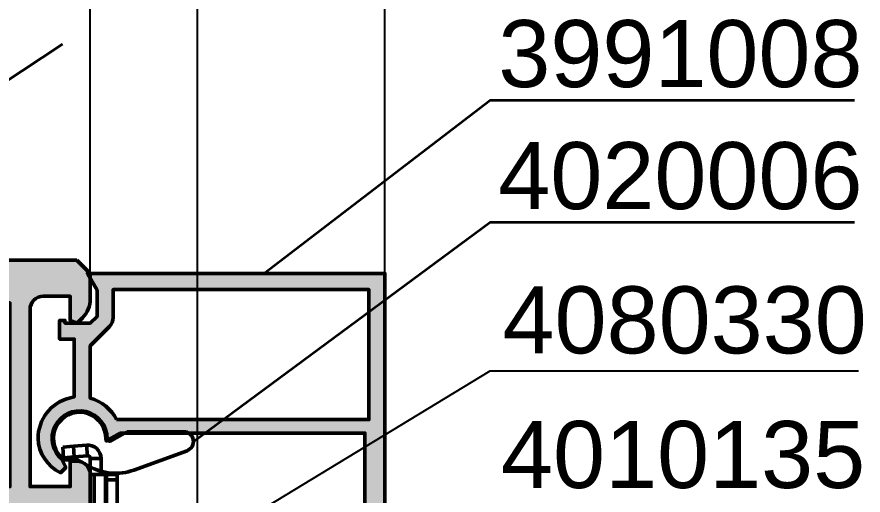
# Model space of a CAD drawing. Header units: millimetres. Extents: x -1 to 277, y 0 to 231.
# Drawn here: x 145.4 to 208.5, y 126.2 to 161.8 of the extents above; entities that cross this region are included whole.
import ezdxf

# ---------------------------------------------------------------- set-up
doc = ezdxf.new("R2010")
doc.units = ezdxf.units.MM
doc.header["$PDMODE"] = 3
doc.header["$PDSIZE"] = -2
for name, color, linetype, lineweight in [('AM_5', 3, 'Continuous', 25), ('AM_6', 2, 'Continuous', 35), ('AM_C', 2, 'Continuous', 50), ('AM_S', 7, 'Continuous', 50), ('Docu-AM_8', 1, 'Continuous', 25), ('Shellsafeguard', 2, 'Continuous', 35)]:
    doc.layers.add(name, color=color, linetype=linetype, lineweight=lineweight)
doc.styles.add('SBS_Standard', font='arial.ttf')
doc.styles.add('SWISS', font='swiss.ttf')
doc.dimstyles.new('SBS1-1$0', dxfattribs={"dimtxt": 2.5, "dimasz": 2.5, "dimexe": 1, "dimexo": 0, "dimgap": 1, "dimtad": 1, "dimtoh": 1, "dimdsep": 46, "dimtxsty": 'SBS_Standard', "dimcen": 0, "dimclrd": 256, "dimclre": 256, "dimclrt": 30, "dimadec": 1, "dimazin": 2, "dimtp": 0.1, "dimtm": 0.1, "dimtfac": 0.71, "dimtmove": 0, "dimatfit": 3, "dimfxl": 1, "dimlwd": -1, "dimlwe": -1, "dimarcsym": 1})

# ---------------------------------------------------------------- blocks, each defined once
blk = doc.blocks.new('B-3010118_docu_wos')
at = {"layer": 'Docu-AM_8'}
h = blk.add_hatch(color=256, dxfattribs=at)
edge = h.paths.add_edge_path()
edge.add_line((-1.03442056940482e-13, 1.000000000000077), (-1.029980715962331e-13, 48.99999999999994))
edge.add_line((-1.029980715962331e-13, 48.99999999999994), (0.9999999999998755, 50.00000000000004))
edge.add_line((0.9999999999998755, 50.00000000000004), (2.89583694396481, 50.00000000000001))
edge.add_arc((2.895836943964784, 47.99999999999913), 2.000000000000874, 45.00000000001671, 89.99999999999932, ccw=False)
edge.add_line((4.310050506338087, 49.41421356237326), (4.712132034355987, 49.0121320343556))
edge.add_line((4.712132034355987, 49.0121320343556), (4.500000000000227, 48.49999999999995))
edge.add_line((4.500000000000227, 48.49999999999995), (2.699999999999051, 48.50000000000001))
edge.add_line((2.699999999999051, 48.50000000000001), (2.700000000000049, 46.4999999999995))
edge.add_arc((3.700000000000047, 46.50000000000001), 0.9999999999999982, 180.0000000000293, 269.9999999999999)
edge.add_line((3.700000000000045, 45.50000000000001), (16.89999999999986, 45.50000000000001))
edge.add_line((16.89999999999986, 45.50000000000001), (16.89999999999986, 48.4999999999995))
edge.add_line((16.89999999999986, 48.4999999999995), (15.00000000000023, 48.50000000000006))
edge.add_line((15.00000000000023, 48.50000000000006), (15.00000000000023, 49.00000000000001))
edge.add_arc((16.00000000000021, 49.00000000000002), 0.9999999999999858, 89.99999999999272, 180.0000000000008, ccw=False)
edge.add_line((16.00000000000034, 50.00000000000001), (19.14886532022875, 49.99999999999982))
edge.add_line((19.14886532022875, 49.99999999999982), (19.58562960134768, 48.80000000000059))
edge.add_line((19.58562960134768, 48.80000000000059), (18.27926256615374, 48.79999999999995))
edge.add_line((18.27926256615374, 48.79999999999995), (18.49999999999974, 45.49999999999981))
edge.add_line((18.49999999999974, 45.49999999999981), (48.50000000000005, 45.50000000000684))
edge.add_line((48.50000000000005, 45.50000000000684), (48.72073743384539, 48.79999999999952))
edge.add_line((48.72073743384539, 48.79999999999952), (47.41437039865118, 48.80000000000012))
edge.add_line((47.41437039865118, 48.80000000000012), (47.8511346797708, 49.99999999999981))
edge.add_line((47.8511346797708, 49.99999999999981), (50.99999999999966, 50.00000000000001))
edge.add_arc((50.99999999999979, 49.00000000000002), 0.9999999999999858, -7.958078640513122e-13, 90.00000000000728, ccw=False)
edge.add_line((51.99999999999977, 49.00000000000001), (51.99999999999977, 48.50000000000006))
edge.add_line((51.99999999999977, 48.50000000000006), (50.10000000000014, 48.4999999999995))
edge.add_line((50.10000000000014, 48.4999999999995), (50.10000000000014, 45.50000000000001))
edge.add_line((50.10000000000014, 45.50000000000001), (63.29999999999995, 45.50000000000001))
edge.add_arc((63.29999999999995, 46.50000000000001), 1, 270, 359.9999999999707)
edge.add_line((64.29999999999995, 46.4999999999995), (64.30000000000095, 48.50000000000001))
edge.add_line((64.30000000000095, 48.50000000000001), (62.49999999999977, 48.49999999999995))
edge.add_line((62.49999999999977, 48.49999999999995), (62.28786796564401, 49.0121320343556))
edge.add_line((62.28786796564401, 49.0121320343556), (62.68994949366191, 49.41421356237326))
edge.add_arc((64.10416305603522, 47.99999999999913), 2.000000000000875, 90.0000000000008, 134.9999999999835, ccw=False)
edge.add_line((64.10416305603519, 50.00000000000001), (65.9999999999999, 50.00000000000001))
edge.add_line((65.9999999999999, 50.00000000000001), (66.99999999999977, 49.00000000000001))
edge.add_line((66.99999999999977, 49.00000000000001), (66.99999999999977, 1.000000000000007))
edge.add_line((66.99999999999977, 1.000000000000009), (65.99999999999991, 6.661338147750939e-16))
edge.add_line((65.99999999999991, 6.38623823671004e-16), (64.10416305603519, 5.329070518200751e-15))
edge.add_arc((64.10416305603522, 2.000000000000877), 2.000000000000871, 225.0000000000165, 269.9999999999992, ccw=False)
edge.add_line((62.68994949366191, 0.5857864376267568), (62.28786796564401, 0.987867965644412))
edge.add_line((62.28786796564401, 0.987867965644412), (62.49999999999977, 1.500000000000062))
edge.add_line((62.49999999999977, 1.500000000000062), (64.30000000000095, 1.500000000000005))
edge.add_line((64.30000000000095, 1.500000000000005), (64.29999999999995, 3.500000000000517))
edge.add_arc((63.29999999999995, 3.500000000000005), 1, 2.931199194436777e-11, 90)
edge.add_line((63.29999999999995, 4.500000000000005), (50.10000000000014, 4.500000000000005))
edge.add_line((50.10000000000014, 4.500000000000005), (50.10000000000014, 1.500000000000515))
edge.add_line((50.10000000000014, 1.500000000000515), (51.99999999999977, 1.499999999999948))
edge.add_line((51.99999999999977, 1.499999999999948), (51.99999999999977, 1.000000000000005))
edge.add_arc((50.99999999999979, 0.9999999999999895), 0.9999999999999858, -90.00000000000728, 9.094947017729282e-13, ccw=False)
edge.add_line((50.99999999999966, 1.998401444325282e-15), (47.8511346797708, 1.998517131957586e-13))
edge.add_line((47.8511346797708, 1.998517131957586e-13), (47.4143703986512, 1.199999999999889))
edge.add_line((47.4143703986512, 1.199999999999889), (48.72073743384539, 1.200000000000492))
edge.add_line((48.72073743384539, 1.200000000000492), (48.50000000000006, 4.49999999999317))
edge.add_line((48.50000000000006, 4.49999999999317), (18.49999999999974, 4.50000000000021))
edge.add_line((18.49999999999974, 4.50000000000021), (18.27926256615374, 1.200000000000069))
edge.add_line((18.27926256615374, 1.200000000000069), (19.58562960134768, 1.199999999999422))
edge.add_line((19.58562960134768, 1.199999999999422), (19.14886532022875, 1.976196983832779e-13))
edge.add_line((19.14886532022875, 1.977224148145708e-13), (16.00000000000034, 1.998401444325282e-15))
edge.add_arc((16.00000000000021, 0.9999999999999895), 0.9999999999999875, 179.9999999999991, 270.00000000000733, ccw=False)
edge.add_line((15.00000000000023, 1.000000000000005), (15.00000000000023, 1.499999999999948))
edge.add_line((15.00000000000023, 1.499999999999948), (16.89999999999987, 1.500000000000515))
edge.add_line((16.89999999999987, 1.500000000000515), (16.89999999999986, 4.500000000000005))
edge.add_line((16.89999999999986, 4.500000000000005), (3.700000000000045, 4.500000000000005))
edge.add_arc((3.700000000000047, 3.500000000000007), 0.9999999999999982, 90.0000000000001, 179.9999999999708)
edge.add_line((2.700000000000049, 3.500000000000517), (2.699999999999051, 1.500000000000005))
edge.add_line((2.699999999999051, 1.500000000000005), (4.500000000000227, 1.500000000000062))
edge.add_line((4.500000000000227, 1.500000000000062), (4.712132034355987, 0.987867965644412))
edge.add_line((4.712132034355987, 0.987867965644412), (4.310050506338087, 0.5857864376267568))
edge.add_arc((2.895836943964784, 2.000000000000877), 2.000000000000871, 270.0000000000007, 314.99999999998346, ccw=False)
edge.add_line((2.89583694396481, 5.329070518200751e-15), (0.9999999999998763, -3.209471837271603e-14))
edge.add_line((0.9999999999998763, -3.209471837271603e-14), (-1.034727858950646e-13, 1.000000000000077))
h.paths.add_polyline_path([(48.10000002715257, 43.70000000000687), (18.89999997284858, 43.69999999999985), (18.89999997284858, 6.300000000000171), (48.10000002715257, 6.299999999993149)], flags=0)
edge = h.paths.add_edge_path(flags=0)
edge.add_line((16.90000020798141, 44.00000000000293), (3.199999999999477, 44.00000000000009))
edge.add_line((3.199999999999477, 44.00000000000009), (3.199999999999547, 41.49999999999988))
edge.add_line((3.199999999999547, 41.49999999999988), (2.899999999999908, 41.2000000000001))
edge.add_line((2.899999999999908, 41.2000000000001), (2.900000000001242, 28.12347523777213))
edge.add_line((2.900000000001242, 28.12347523777213), (2.876190476191719, 28.04910677972994))
edge.add_arc((12.40000000000122, 25.00000000000001), 9.999999999999982, 162.2472098380533, 197.7527901619468)
edge.add_line((2.876190476191724, 21.95089322027006), (2.900000000001244, 21.87652476222787))
edge.add_line((2.900000000001244, 21.87652476222787), (2.900000000000598, 8.800000000000196))
edge.add_line((2.900000000000598, 8.800000000000196), (3.199999999999546, 8.500000000000137))
edge.add_line((3.199999999999546, 8.500000000000137), (3.199999999999477, 5.999999999999932))
edge.add_line((3.199999999999477, 5.999999999999932), (16.90000020797842, 6.000000000000018))
edge.add_line((16.90000020797842, 6.000000000000018), (16.90000020689833, 21.87652476222788))
edge.add_line((16.90000020689833, 21.87652476222788), (16.92380973070785, 21.95089322027007))
edge.add_arc((7.400000206898351, 25), 9.999999999999975, 342.2472098380533, 377.7527901619468)
edge.add_line((16.92380973070784, 28.04910677972996), (16.90000020689832, 28.12347523777214))
edge.add_line((16.90000020689832, 28.12347523777214), (16.90000020798141, 44.00000000000293))
edge = h.paths.add_edge_path(flags=0)
edge.add_line((63.80000000000007, 44.00000000000009), (50.09999979201653, 43.99999999999999))
edge.add_line((50.09999979201653, 43.99999999999999), (50.0999997931026, 28.12347523777213))
edge.add_line((50.0999997931026, 28.12347523777213), (50.07619026929307, 28.04910677972994))
edge.add_arc((59.59999979310258, 25.00000000000001), 9.999999999999988, 162.2472098380533, 197.7527901619468)
edge.add_line((50.07619026929308, 21.95089322027006), (50.0999997931026, 21.87652476222787))
edge.add_line((50.0999997931026, 21.87652476222787), (50.09999979201653, 6.000000000000032))
edge.add_line((50.09999979201653, 6.000000000000031), (63.80000000000007, 5.999999999999932))
edge.add_line((63.80000000000007, 5.999999999999932), (63.8, 8.500000000000139))
edge.add_line((63.8, 8.500000000000139), (64.09999999999964, 8.79999999999992))
edge.add_line((64.09999999999964, 8.79999999999992), (64.09999999999968, 21.87652476222787))
edge.add_line((64.09999999999968, 21.87652476222787), (64.1238095238092, 21.95089322027007))
edge.add_arc((54.59999999999968, 25.00000000000001), 9.999999999999996, 342.2472098380533, 377.7527901619467)
edge.add_line((64.1238095238092, 28.04910677972994), (64.09999999999968, 28.12347523777213))
edge.add_line((64.09999999999968, 28.12347523777213), (64.09999999999964, 41.20000000000012))
edge.add_line((64.09999999999964, 41.20000000000012), (63.8, 41.49999999999988))
edge.add_line((63.8, 41.49999999999988), (63.80000000000007, 44.00000000000009))
at = {"layer": 'AM_S'}
for points in [[(-1.03442056940482e-13, 1.000000000000077), (-1.029980715962331e-13, 48.99999999999994), (0.9999999999998755, 50.00000000000004), (2.89583694396481, 50.00000000000001, -0.1989123673795796), (4.310050506338087, 49.41421356237326), (4.712132034355987, 49.0121320343556), (4.500000000000227, 48.49999999999995), (2.699999999999051, 48.50000000000001), (2.700000000000049, 46.4999999999995, 0.4142135623729452), (3.700000000000045, 45.50000000000001), (16.89999999999986, 45.50000000000001), (16.89999999999986, 48.4999999999995), (15.00000000000023, 48.50000000000006), (15.00000000000023, 49.00000000000001, -0.4142135623731367), (16.00000000000034, 50.00000000000001), (19.14886532022875, 49.99999999999982), (19.58562960134768, 48.80000000000059), (18.27926256615374, 48.79999999999995), (18.49999999999974, 45.49999999999981), (48.50000000000005, 45.50000000000684), (48.72073743384539, 48.79999999999952), (47.41437039865118, 48.80000000000012), (47.8511346797708, 49.99999999999981), (50.99999999999966, 50.00000000000001, -0.4142135623731367), (51.99999999999977, 49.00000000000001), (51.99999999999977, 48.50000000000006), (50.10000000000014, 48.4999999999995), (50.10000000000014, 45.50000000000001), (63.29999999999995, 45.50000000000001, 0.4142135623729452), (64.29999999999995, 46.4999999999995), (64.30000000000095, 48.50000000000001), (62.49999999999977, 48.49999999999995), (62.28786796564401, 49.0121320343556), (62.68994949366191, 49.41421356237326, -0.1989123673795796), (64.10416305603519, 50.00000000000001), (65.9999999999999, 50.00000000000001), (66.99999999999977, 49.00000000000001), (66.99999999999977, 1.000000000000009), (65.99999999999991, 6.38623823671004e-16), (64.10416305603519, 5.329070518200751e-15, -0.1989123673795796), (62.68994949366191, 0.5857864376267568), (62.28786796564401, 0.987867965644412), (62.49999999999977, 1.500000000000062), (64.30000000000095, 1.500000000000005), (64.29999999999995, 3.500000000000517, 0.4142135623729452), (63.29999999999995, 4.500000000000005), (50.10000000000014, 4.500000000000005), (50.10000000000014, 1.500000000000515), (51.99999999999977, 1.499999999999948), (51.99999999999977, 1.000000000000005, -0.4142135623731367), (50.99999999999966, 1.998401444325282e-15), (47.8511346797708, 1.998517131957586e-13), (47.4143703986512, 1.199999999999889), (48.72073743384539, 1.200000000000492), (48.50000000000006, 4.49999999999317), (18.49999999999974, 4.50000000000021), (18.27926256615374, 1.200000000000069), (19.58562960134768, 1.199999999999422), (19.14886532022875, 1.977224148145708e-13), (16.00000000000034, 1.998401444325282e-15, -0.4142135623731367), (15.00000000000023, 1.000000000000005), (15.00000000000023, 1.499999999999948), (16.89999999999987, 1.500000000000515), (16.89999999999986, 4.500000000000005), (3.700000000000045, 4.500000000000005, 0.4142135623729452), (2.700000000000049, 3.500000000000517), (2.699999999999051, 1.500000000000005), (4.500000000000227, 1.500000000000062), (4.712132034355987, 0.987867965644412), (4.310050506338087, 0.5857864376267568, -0.1989123673795796), (2.89583694396481, 5.329070518200751e-15), (0.9999999999998763, -3.209471837271603e-14), (-1.03442056940482e-13, 1.000000000000077, -0.1989123673796147)], [(16.90000020798141, 44.00000000000293), (3.199999999999477, 44.00000000000009), (3.199999999999547, 41.49999999999988), (2.899999999999908, 41.2000000000001), (2.900000000001242, 28.12347523777213), (2.876190476191719, 28.04910677972994, 0.156173761888607), (2.876190476191724, 21.95089322027006), (2.900000000001244, 21.87652476222787), (2.900000000000598, 8.800000000000196), (3.199999999999546, 8.500000000000137), (3.199999999999477, 5.999999999999932), (16.90000020797842, 6.000000000000018), (16.90000020689833, 21.87652476222788), (16.92380973070785, 21.95089322027007, 0.1561737618886073), (16.92380973070784, 28.04910677972996), (16.90000020689832, 28.12347523777214), (16.90000020798141, 44.00000000000293, 0.4142135639635789)], [(48.10000002715257, 43.70000000000687), (18.89999997284858, 43.69999999999985), (18.89999997284858, 6.300000000000171), (48.10000002715257, 6.299999999993149), (48.10000002715257, 43.70000000000687, 0.4142135623731638)], [(63.80000000000007, 44.00000000000009), (50.09999979201653, 43.99999999999999), (50.0999997931026, 28.12347523777213), (50.07619026929307, 28.04910677972994, 0.156173761888607), (50.07619026929308, 21.95089322027006), (50.0999997931026, 21.87652476222787), (50.09999979201653, 6.000000000000031), (63.80000000000007, 5.999999999999932), (63.8, 8.500000000000139), (64.09999999999964, 8.79999999999992), (64.09999999999968, 21.87652476222787), (64.1238095238092, 21.95089322027007, 0.1561737618886064), (64.1238095238092, 28.04910677972994), (64.09999999999968, 28.12347523777213), (64.09999999999964, 41.20000000000012), (63.8, 41.49999999999988), (63.80000000000007, 44.00000000000009, 0.414213562373428)]]:
    blk.add_lwpolyline(points, format="xyb", close=True, dxfattribs=at)
blk = doc.blocks.new('B-3991008_docu_wos')
at = {"layer": 'Docu-AM_8'}
h = blk.add_hatch(color=256, dxfattribs=at)
edge = h.paths.add_edge_path()
edge.add_line((-11.89999999999996, 2.203115392854691), (-12.48361182593791, 1.192270058432068))
edge.add_line((-12.48361182593791, 1.192270058432068), (-12.03999999999996, 1.132588937151354))
edge.add_arc((-12.29999999999995, -0.8000000000000375), 1.949999999999984, -133.4080127777193, 82.33774433923429, ccw=False)
edge.add_line((-13.64001877441193, -2.216633221487996), (-14.47321452147776, -1.828107663889092))
edge.add_line((-14.47321452147776, -1.828107663889092), (-14.8688738196423, -2.23306716015211))
edge.add_arc((-12.18013562322083, -0.902395558627594), 2.999999999999932, 206.3310657647786, 267.7101380083817)
edge.add_arc((-12.29999999999991, -0.7999999999999797), 3.100000000000013, 269.9999888791808, 345.5224878140693)
edge.add_line((-9.29843790668916, -1.575000000000024), (-9.201613323033987, -1.200000000000034))
edge.add_line((-9.201613323033987, -1.200000000000034), (-4.899999999999963, -1.200000000000024))
edge.add_line((-4.899999999999963, -1.200000000000024), (-4.899999999999988, -2.3))
edge.add_line((-4.899999999999988, -2.3), (-3.5, -2.300000000000026))
edge.add_line((-3.5, -2.300000000000026), (-3.5, -1.90000000000007))
edge.add_line((-3.5, -1.90000000000007), (-3.69999999999996, -1.90000000000007))
edge.add_line((-3.69999999999996, -1.90000000000007), (-3.69999999999996, 2.131628207280301e-14))
edge.add_line((-3.69999999999996, 2.131628207280301e-14), (-3.19999999999996, 0.5000000000000213))
edge.add_line((-3.19999999999996, 0.5000000000000213), (-1.246410161513722, 0.5000000000000213))
edge.add_line((-1.246410161513722, 0.5000000000000213), (0, -0.2196152422706432))
edge.add_line((-1.035751345774633e-16, -0.2196152422706432), (3.061616997868395e-17, 22.00000000000001))
edge.add_line((3.061616997868395e-17, 22.00000000000001), (-21.20000005166107, 22.00000000000036))
edge.add_line((-21.20000005166107, 22.00000000000036), (-21.19999970891076, 20.00000000000001))
edge.add_line((-21.19999970891076, 20.00000000000001), (-23.50000034275029, 20.00000000000001))
edge.add_line((-23.50000034275029, 20.00000000000001), (-23.90397134275074, 19.20536999999998))
edge.add_arc((-24.71191408617337, 18.61610855630205), 1.000000262839087, -38.88618498072577, 36.104604522801424, ccw=False)
edge.add_line((-23.93351934275081, 17.98833299999998), (-23.70000134275062, 17.49999999999999))
edge.add_line((-23.70000134275062, 17.49999999999999), (-22.6, 17.49999999999999))
edge.add_line((-22.6, 17.49999999999999), (-22.6, 16.35044140847464))
edge.add_line((-22.6, 16.35044140847464), (-23.88302331593942, 14.82139397750241))
edge.add_line((-23.88302331593942, 14.82139397750241), (-23.11697834275067, 14.17860699999998))
edge.add_line((-23.11697834275067, 14.17860699999998), (-22.06791234275035, 15.42883599999997))
edge.add_arc((-23.60000193702863, 16.71441338904894), 2.000001937031503, 319.9999654235025, 359.9999029109925)
edge.add_line((-21.6, 16.71440999999997), (-21.6, 17.49999999999999))
edge.add_line((-21.6, 17.49999999999999), (-18.89289356156398, 20.20710678118659))
edge.add_arc((-18.18560741532434, 19.49973156122806), 1.00031664710426, 89.43748814388391, 134.9963923888267, ccw=False)
edge.add_line((-18.17578678037764, 20.49999999999994), (-11.89999999999996, 20.49999999999994))
edge.add_line((-11.89999999999996, 20.49999999999994), (-11.89999999999996, 2.203115392854691))
edge = h.paths.add_edge_path(flags=16)
edge.add_arc((-12.29999999999995, -0.800000000000034), 3.100000000000001, 14.955248316643974, 63.15278667399599, ccw=False)
edge.add_line((-9.30500417362557, 3.404394821604484e-17), (-5.397056274847699, 0))
edge.add_line((-5.397056274847699, 0), (-3.989949493661136, 1.40710678118657))
edge.add_arc((-3.282842712474586, 0.7000000000000242), 0.9999999999999999, 90, 135.0000000000001, ccw=False)
edge.add_line((-3.282842712474587, 1.700000000000024), (-1.199999999999996, 1.700000000000025))
edge.add_line((-1.199999999999996, 1.700000000000025), (-1.199999999999996, 20.8))
edge.add_line((-1.199999999999996, 20.8), (-10.89999999999996, 20.79999999999998))
edge.add_line((-10.89999999999996, 20.79999999999998), (-10.89999999999996, 1.965863337187841))
at = {"layer": 'AM_S'}
for points in [[(-11.89999999999996, 2.203115392854691), (-12.48361182593791, 1.192270058432068), (-12.03999999999996, 1.132588937151354, -1.373175899358104), (-13.64001877441193, -2.216633221487996), (-14.47321452147776, -1.828107663889092), (-14.8688738196423, -2.23306716015211, 0.2744090491249453), (-12.30000060169414, -3.899999999999935, 0.3419987673188581), (-9.29843790668916, -1.575000000000024), (-9.201613323033987, -1.200000000000034), (-4.899999999999963, -1.200000000000024), (-4.899999999999988, -2.3), (-3.5, -2.300000000000026), (-3.5, -1.90000000000007), (-3.69999999999996, -1.90000000000007), (-3.69999999999996, 2.131628207280301e-14), (-3.19999999999996, 0.5000000000000213), (-1.246410161513722, 0.5000000000000213), (-1.035751345774633e-16, -0.2196152422706432), (3.061616997868395e-17, 22.00000000000001), (-21.20000005166107, 22.00000000000036), (-21.19999970891076, 20.00000000000001), (-23.50000034275029, 20.00000000000001), (-23.90397134275074, 19.20536999999998, -0.3394094402287316), (-23.93351934275081, 17.98833299999998), (-23.70000134275062, 17.49999999999999), (-22.6, 17.49999999999999), (-22.6, 16.35044140847464), (-23.88302331593942, 14.82139397750241), (-23.11697834275067, 14.17860699999998), (-22.06791234275035, 15.42883599999997, 0.1763266994656899), (-21.6, 16.71440999999997), (-21.6, 17.49999999999999), (-18.89289356156398, 20.20710678118659, -0.2014487717177971), (-18.17578678037764, 20.49999999999994), (-11.89999999999996, 20.49999999999994), (-11.89999999999996, 2.203115392854691)], [(-10.89999999999996, 1.965863337187841, -0.2134575926161353), (-9.30500417362557, 3.404394821604484e-17), (-5.397056274847699, 0), (-3.989949493661136, 1.40710678118657, -0.1989123673796585), (-3.282842712474587, 1.700000000000024), (-1.199999999999996, 1.700000000000025), (-1.199999999999996, 20.8), (-10.89999999999996, 20.79999999999998), (-10.89999999999996, 1.965863337187841)]]:
    blk.add_lwpolyline(points, format="xyb", close=True, dxfattribs=at)
blk = doc.blocks.new('B-4020006_docu_wos')
at = {"layer": 'AM_C'}
blk.add_lwpolyline([(0.5, 3.550000000000182), (-0.1928699384586139, 2.349914063552205, 0.580267303063473), (-0.01791687035046152, 2.049921702348001, -1.597324648268597), (-1.600000000000023, -1.281600561797859), (-1.600000000000023, -0.1248711305961479), (-2.067384683690022, 0.6846628882340156, -0.2216946626429356), (-2.362053551695908, 4.05274346153692), (-0.9185231964214609, 8.018810516950907, -0.8390996311772809), (0.5, 7.768686604660616), (0.5, 5.248306118210166)], format="xyb", close=True, dxfattribs=at)
blk = doc.blocks.new('4080323_Side')
at = {"layer": 'AM_C'}
for p, q in [((0.2174311485450744, 37.39923893961895), (0.2871557427424705, 38.19619469809276)), ((0.2871557427424705, 38.19619469809276), (1.265158231903115, 38.11063056739112)), ((1.195433637705719, 37.31367480891731), (1.265158231903115, 38.11063056739112)), ((2.06211399037602, 38.04090597319281), (1.265158231903115, 38.11063056739112)), ((2.06211399037602, 38.04090597319281), (1.992389396178623, 37.24395021471991)), ((1.195433637705719, 37.31367480891731), (0.2174311485450744, 37.39923893961895)), ((1.195433637705719, 37.31367480891731), (1.992389396178623, 37.24395021471991)), ((-0.8000000000047294, 36.0000000000009), (-0.8000000000047294, 37.20000000000072)), ((-5.456968210637569e-12, 37.20000000000072), (-0.8000000000047294, 37.20000000000072)), ((-5.456968210637569e-12, 36.0000000000009), (-5.456968210637569e-12, 37.20000000000072)), ((-2, 36.0000000000009), (-2, 35.61159660434259)), ((-2, 36.0000000000009), (-1.200000000000728, 36.0000000000009)), ((-2, 34.0000000000009), (-2, 35.61159660434259)), ((-1.200000000000728, 35.61159660434259), (-2, 35.61159660434259)), ((-1.141421356238425, 36.0000000000009), (-1.200000000000728, 36.0000000000009)), ((-1.200000000000728, 35.61159660434259), (-1.200000000000728, 36.0000000000009)), ((-1.200000000000728, 35.61159660434259), (-1.199999999998909, 33.6900094323837)), ((-1.141421356238425, 32.7500000000009), (-1.141421356238425, 36.0000000000009)), ((-0.2928932188151521, 36.0000000000009), (-1.141421356238425, 36.0000000000009)), ((-0.2928932188151521, 32.45000000000072), (-0.2928932188151521, 36.0000000000009)), ((-0.2928932188151521, 36.0000000000009), (-1.818989403545856e-12, 36.0000000000009)), ((-1.818989403545856e-12, 1.000000000000909), (-1.818989403545856e-12, 36.0000000000009)), ((-2, 33.6900094323837), (-2, 34.0000000000009)), ((-2, 33.6900094323837), (-2, 33.27841282804183)), ((-2, 33.6900094323837), (-1.199999999998909, 33.6900094323837)), ((-1.199999999998909, 33.27841282804183), (-1.199999999998909, 33.6900094323837)), ((-2, 31.5000000000009), (-2, 33.27841282804183)), ((-1.199999999998909, 33.27841282804183), (-2, 33.27841282804183)), ((-1.199999999998909, 33.27841282804183), (-1.199999999998909, 3.721587171959072)), ((-1.141421356238425, 32.7500000000009), (-1.200000000000728, 32.7500000000009)), ((-0.7171572875267884, 32.7500000000009), (-1.141421356238425, 32.7500000000009)), ((-0.8585786437652132, 32.45000000000072), (-0.2928932188151521, 32.45000000000072)), ((-0.8585786437652132, 32.45000000000072), (-0.8585786437652132, 31.55000000000108)), ((0.2069798993361474, 32.30012183459711), (1.798903488628639, 32.35571303130745)), ((0.2348994966978353, 31.50060917298196), (0.2069798993361474, 32.30012183459711)), ((2.598416150243793, 32.38363262866914), (1.798903488628639, 32.35571303130745)), ((1.826823085992146, 31.55620036969139), (1.798903488628639, 32.35571303130745)), ((2.598416150243793, 32.38363262866914), (2.626335747605481, 31.58411996705399)), ((-2, 1.000000000000909), (-2, 31.5000000000009)), ((-1.200000000000728, 31.2500000000009), (-1.141421356238425, 31.2500000000009)), ((-1.141421356238425, 29.7500000000009), (-1.141421356238425, 31.2500000000009)), ((-1.141421356238425, 31.2500000000009), (-0.7171572875267884, 31.2500000000009)), ((-0.2928932188151521, 31.55000000000108), (-0.8585786437652132, 31.55000000000108)), ((-0.2928932188151521, 29.45000000000072), (-0.2928932188151521, 31.55000000000108)), ((0.2348994966978353, 31.50060917298196), (1.826823085992146, 31.55620036969139)), ((1.826823085992146, 31.55620036969139), (2.626335747605481, 31.58411996705399)), ((-1.141421356238425, 29.7500000000009), (-1.200000000000728, 29.7500000000009)), ((-0.7171572875267884, 29.7500000000009), (-1.141421356238425, 29.7500000000009)), ((-0.8585786437652132, 29.45000000000072), (-0.2928932188151521, 29.45000000000072)), ((-0.8585786437652132, 29.45000000000072), (-0.8585786437652132, 28.55000000000108)), ((-0.2928932188151521, 28.55000000000108), (-0.8585786437652132, 28.55000000000108)), ((-0.2928932188151521, 26.45000000000072), (-0.2928932188151521, 28.55000000000108)), ((-1.200000000000728, 28.2500000000009), (-1.141421356238425, 28.2500000000009)), ((-1.141421356238425, 26.7500000000009), (-1.141421356238425, 28.2500000000009)), ((-1.141421356238425, 28.2500000000009), (-0.7171572875267884, 28.2500000000009)), ((-1.141421356238425, 26.7500000000009), (-1.200000000000728, 26.7500000000009)), ((-0.7171572875267884, 26.7500000000009), (-1.141421356238425, 26.7500000000009)), ((-0.8585786437652132, 26.45000000000072), (-0.2928932188151521, 26.45000000000072)), ((-0.8585786437652132, 26.45000000000072), (-0.8585786437652132, 25.55000000000017)), ((-0.2928932188151521, 25.55000000000108), (-0.8585786437652132, 25.55000000000017)), ((-0.2928932188151521, 23.45000000000072), (-0.2928932188151521, 25.55000000000108)), ((-1.200000000000728, 25.2500000000009), (-1.141421356238425, 25.2500000000009)), ((-1.141421356238425, 23.7500000000009), (-1.141421356238425, 25.2500000000009)), ((-1.141421356238425, 25.2500000000009), (-0.7171572875267884, 25.2500000000009)), ((-1.141421356238425, 23.7500000000009), (-1.200000000000728, 23.7500000000009)), ((-0.7171572875267884, 23.7500000000009), (-1.141421356238425, 23.7500000000009)), ((-0.8585786437652132, 23.45000000000072), (-0.2928932188151521, 23.45000000000072)), ((-0.8585786437652132, 23.45000000000072), (-0.8585786437652132, 22.55000000000017)), ((-1.200000000000728, 22.2500000000009), (-1.141421356238425, 22.2500000000009)), ((-1.141421356238425, 20.7500000000009), (-1.141421356238425, 22.2500000000009)), ((-1.141421356238425, 22.2500000000009), (-0.7171572875267884, 22.2500000000009)), ((-0.2928932188151521, 22.55000000000108), (-0.8585786437652132, 22.55000000000017)), ((-0.2928932188151521, 20.45000000000072), (-0.2928932188151521, 22.55000000000108)), ((-1.141421356238425, 20.7500000000009), (-1.200000000000728, 20.7500000000009)), ((-0.7171572875267884, 20.7500000000009), (-1.141421356238425, 20.7500000000009)), ((-0.8585786437652132, 20.45000000000072), (-0.2928932188151521, 20.45000000000072)), ((-0.8585786437652132, 20.45000000000072), (-0.8585786437652132, 19.55000000000017)), ((-1.200000000000728, 19.2500000000009), (-1.141421356238425, 19.2500000000009)), ((-1.141421356238425, 17.7500000000009), (-1.141421356238425, 19.2500000000009)), ((-1.141421356238425, 19.2500000000009), (-0.7171572875267884, 19.2500000000009)), ((-0.2928932188151521, 19.55000000000108), (-0.8585786437652132, 19.55000000000017)), ((-0.2928932188151521, 17.45000000000072), (-0.2928932188151521, 19.55000000000108)), ((-1.141421356238425, 17.7500000000009), (-1.200000000000728, 17.7500000000009)), ((-0.7171572875267884, 17.7500000000009), (-1.141421356238425, 17.7500000000009)), ((-0.8585786437652132, 17.45000000000072), (-0.2928932188151521, 17.45000000000072)), ((-0.8585786437652132, 17.45000000000072), (-0.8585786437652132, 16.55000000000017)), ((-0.2928932188151521, 16.55000000000108), (-0.8585786437652132, 16.55000000000017)), ((-0.2928932188151521, 14.45000000000072), (-0.2928932188151521, 16.55000000000108)), ((-1.200000000000728, 16.2500000000009), (-1.141421356238425, 16.2500000000009)), ((-1.141421356238425, 14.7500000000009), (-1.141421356238425, 16.2500000000009)), ((-1.141421356238425, 16.2500000000009), (-0.7171572875267884, 16.2500000000009)), ((-1.141421356238425, 14.7500000000009), (-1.200000000000728, 14.7500000000009)), ((-0.7171572875267884, 14.7500000000009), (-1.141421356238425, 14.7500000000009)), ((-0.8585786437652132, 14.45000000000072), (-0.2928932188151521, 14.45000000000072)), ((-0.8585786437652132, 14.45000000000072), (-0.8585786437652132, 13.55000000000017)), ((-0.2928932188151521, 13.55000000000108), (-0.8585786437652132, 13.55000000000017)), ((-0.2928932188151521, 11.45000000000073), (-0.2928932188151521, 13.55000000000108)), ((-1.200000000000728, 13.2500000000009), (-1.141421356238425, 13.2500000000009)), ((-1.141421356238425, 11.75000000000091), (-1.141421356238425, 13.2500000000009)), ((-1.141421356238425, 13.2500000000009), (-0.7171572875267884, 13.2500000000009)), ((-1.141421356238425, 11.75000000000091), (-1.200000000000728, 11.75000000000091)), ((-0.7171572875267884, 11.75000000000091), (-1.141421356238425, 11.75000000000091)), ((-0.8585786437652132, 11.45000000000073), (-0.2928932188151521, 11.45000000000073)), ((-0.8585786437652132, 11.45000000000073), (-0.8585786437652132, 10.55000000000018)), ((-1.200000000000728, 10.25000000000091), (-1.141421356238425, 10.25000000000091)), ((-1.141421356238425, 8.75000000000091), (-1.141421356238425, 10.25000000000091)), ((-1.141421356238425, 10.25000000000091), (-0.7171572875267884, 10.25000000000091)), ((-0.2928932188151521, 10.55000000000109), (-0.8585786437652132, 10.55000000000018)), ((-0.2928932188151521, 8.450000000000728), (-0.2928932188151521, 10.55000000000109)), ((-1.141421356238425, 8.75000000000091), (-1.200000000000728, 8.75000000000091)), ((-0.7171572875267884, 8.75000000000091), (-1.141421356238425, 8.75000000000091)), ((-0.8585786437652132, 8.450000000000728), (-0.2928932188151521, 8.450000000000728)), ((-0.8585786437652132, 8.450000000000728), (-0.8585786437652132, 7.550000000000182)), ((-1.200000000000728, 7.250000000000909), (-1.141421356238425, 7.250000000000909)), ((-1.141421356238425, 5.750000000000909), (-1.141421356238425, 7.250000000000909)), ((-1.141421356238425, 7.250000000000909), (-0.7171572875267884, 7.250000000000909)), ((-0.2928932188151521, 7.550000000001091), (-0.8585786437652132, 7.550000000000182)), ((-0.2928932188151521, 5.450000000000728), (-0.2928932188151521, 7.550000000001091)), ((-1.141421356238425, 5.750000000000909), (-1.200000000000728, 5.750000000000909)), ((-0.7171572875267884, 5.750000000000909), (-1.141421356238425, 5.750000000000909)), ((-0.8585786437652132, 5.450000000000728), (-0.2928932188151521, 5.450000000000728)), ((-0.8585786437652132, 5.450000000000728), (-0.8585786437652132, 4.550000000000182)), ((0.2348994966978353, 5.499390827019852), (0.2069798993361474, 4.699878165404698)), ((0.2348994966978353, 5.499390827019852), (1.826823085992146, 5.443799630309513)), ((1.798903488628639, 4.64428696869436), (1.826823085992146, 5.443799630309513)), ((2.626335747605481, 5.415880032947825), (1.826823085992146, 5.443799630309513)), ((2.626335747605481, 5.415880032947825), (2.598416150243793, 4.616367371332672)), ((-0.2928932188151521, 4.550000000001091), (-0.8585786437652132, 4.550000000000182)), ((-0.2928932188151521, 1.000000000000909), (-0.2928932188151521, 4.550000000001091)), ((0.2069798993361474, 4.699878165404698), (1.798903488628639, 4.64428696869436)), ((1.798903488628639, 4.64428696869436), (2.598416150243793, 4.616367371332672)), ((-1.200000000000728, 4.250000000000909), (-1.141421356238425, 4.250000000000909)), ((-1.141421356238425, 1.000000000000909), (-1.141421356238425, 4.250000000000909)), ((-1.141421356238425, 4.250000000000909), (-0.7171572875267884, 4.250000000000909)), ((-2, 3.721587171959072), (-1.199999999998909, 3.721587171959072)), ((-1.199999999998909, 3.309990567618115), (-2, 3.309990567618115)), ((-1.199999999998909, 3.309990567618115), (-1.199999999998909, 3.721587171959072)), ((-1.199999999998909, 3.309990567618115), (-1.200000000000728, 1.388403395659225)), ((-2, 1.388403395659225), (-2, 3.000000000000909)), ((-2, 1.388403395659225), (-1.200000000000728, 1.388403395659225)), ((-2, 1.388403395659225), (-2, 1.000000000000909)), ((-1.200000000000728, 1.000000000000909), (-1.200000000000728, 1.388403395659225)), ((-1.200000000000728, 1.000000000000909), (-2, 1.000000000000909)), ((-1.141421356238425, 1.000000000000909), (-1.200000000000728, 1.000000000000909)), ((-0.2928932188151521, 1.000000000000909), (-1.141421356238425, 1.000000000000909)), ((-0.8000000000047294, -0.1999999999989086), (-0.8000000000047294, 1.000000000000909)), ((-0.2928932188151521, 1.000000000000909), (-1.818989403545856e-12, 1.000000000000909)), ((-5.456968210637569e-12, -0.1999999999989086), (-5.456968210637569e-12, 1.000000000000909)), ((-5.456968210637569e-12, -0.1999999999989086), (-0.8000000000047294, -0.1999999999989086)), ((0.2174311485450744, -0.3992389396180442), (1.195433637705719, -0.3136748089154935)), ((0.2871557427424705, -1.196194698090949), (0.2174311485450744, -0.3992389396180442)), ((1.992389396178623, -0.2439502147180974), (1.195433637705719, -0.3136748089154935)), ((1.265158231903115, -1.110630567389308), (1.195433637705719, -0.3136748089154935)), ((1.992389396178623, -0.2439502147180974), (2.06211399037602, -1.040905973191002)), ((0.2871557427424705, -1.196194698090949), (1.265158231903115, -1.110630567389308)), ((1.265158231903115, -1.110630567389308), (2.06211399037602, -1.040905973191002))]:
    blk.add_line(p, q, dxfattribs=at)
for centre, radius, start, end in [((0.1999999999952706, 37.20000000000072), 1.000000000000002, 85.00000000002635, 180), ((0.1999999999952706, 37.20000000000072), 0.2, 85.00000000002635, 180), ((1.999999999996362, 30.0000000000009), 4, 138.7121682483362, 143.1301023542335), ((0.1999999999952706, 32.5000000000009), 0.1999999999999984, 180, 272.0000000000036), ((0.1999999999952706, 32.5000000000009), 0.999999999999907, 258.463040967142, 272.0000000000036), ((0.1999999999952706, 4.500000000000909), 0.9999999999999468, 87.99999999999635, 101.536959032858), ((1.999999999996362, 7.000000000000909), 4, 216.8698976457665, 221.2878317516638), ((0.1999999999952706, 4.500000000000909), 0.2000000000000013, 87.99999999999635, 180), ((0.1999999999952706, -0.1999999999989086), 1.000000000000001, 180, 274.9999999999736), ((0.1999999999952706, -0.1999999999989086), 0.2000000000000013, 180, 274.9999999999736)]:
    blk.add_arc(centre, radius, start, end, dxfattribs=at)
at = {"layer": 'AM_C', "extrusion": (0, 0, -1)}
for centre, major_axis, ratio, start_param, end_param in [((-1.28284271247685, 32.0000000000009), (-2.534661140423152e-13, -0.749999999999799), 0.7071067811862697, 3.298444740510635, 4.06888787159089), ((-1.28284271247685, 32.0000000000009), (-1.212792741750837e-16, -0.7499999999995041), 0.7071067811868313, 4.068887871590833, 5.355890089178546), ((-0.7171572875267884, 32.0000000000009), (3.660658749550008e-13, -0.75), 0.7071067811864619, 3.141592653590484, 4.068887871592054), ((-1.28284271247685, 32.0000000000009), (7.701935520414001e-13, -0.7499999999999809), 0.7071067811857435, -0.9272952180007911, -0.1568520869199472), ((-0.7171572875267884, 32.0000000000009), (-6.071630840266565e-13, -0.7499999999999999), 0.7071067811867834, -0.9272952180021086, -1.144861982993461e-12), ((-1.28284271247685, 29.0000000000009), (-2.534661140423152e-13, -0.749999999999799), 0.7071067811862697, 3.298444740510635, 4.06888787159089), ((-0.7171572875267884, 29.0000000000009), (3.660658749550008e-13, -0.75), 0.7071067811864619, 3.141592653590484, 4.068887871592054), ((-1.28284271247685, 29.0000000000009), (-1.212792741750837e-16, -0.7499999999995041), 0.7071067811868313, 4.068887871590833, 5.355890089178546), ((-1.28284271247685, 29.0000000000009), (1.073750272409209e-12, -0.7499999999999926), 0.7071067811859535, -0.9272952180005167, -0.1568520869197594), ((-0.7171572875267884, 29.0000000000009), (-6.071630840266565e-13, -0.7499999999999999), 0.7071067811867834, -0.9272952180021086, -1.144861982993461e-12), ((-1.28284271247685, 26.0000000000009), (-5.579065512094819e-13, -0.7499999999998107), 0.7071067811864794, 3.298444740510447, 4.068887871590614), ((-0.7171572875267884, 26.0000000000009), (-8.862760608306035e-14, -0.75), 0.7071067811858556, 3.141592653589626, 4.068887871591625), ((-1.28284271247685, 26.0000000000009), (-1.212792741750837e-16, -0.7499999999995041), 0.7071067811868313, 4.068887871590833, 5.355890089178546), ((-1.28284271247685, 26.0000000000009), (6.002043135432762e-13, -0.7500000000000346), 0.7071067811863297, -0.9272952180006261, -0.1568520869205594), ((-0.7171572875267884, 26.0000000000009), (-1.521628809706501e-13, -0.75), 0.707106781186177, -0.9272952180016796, -2.871036741680655e-13), ((-1.28284271247685, 23.0000000000009), (-5.579065512094819e-13, -0.7499999999998107), 0.7071067811864794, 3.298444740510447, 4.068887871590614), ((-1.28284271247685, 23.0000000000009), (-1.212792741750837e-16, -0.7499999999995041), 0.7071067811868313, 4.068887871590833, 5.355890089178546), ((-0.7171572875267884, 23.0000000000009), (-8.849615379002989e-14, -0.7499999999999999), 0.7071067811858558, 3.141592653589198, 4.068887871591624), ((-1.28284271247685, 23.0000000000009), (1.073750272409209e-12, -0.7499999999999926), 0.7071067811859535, -0.9272952180005167, -0.1568520869197594), ((-0.7171572875267884, 23.0000000000009), (-1.521628809706501e-13, -0.75), 0.707106781186177, -0.9272952180016796, -2.871036741680655e-13), ((-1.28284271247685, 20.0000000000009), (-5.579065512094819e-13, -0.7499999999998107), 0.7071067811864794, 3.298444740510447, 4.068887871590614), ((-1.28284271247685, 20.0000000000009), (-1.212792741750837e-16, -0.7499999999995041), 0.7071067811868313, 4.068887871590833, 5.355890089178546), ((-0.7171572875267884, 20.0000000000009), (-8.849615379002989e-14, -0.7499999999999999), 0.7071067811858558, 3.141592653589198, 4.068887871591624), ((-1.28284271247685, 20.0000000000009), (6.002043135432762e-13, -0.7500000000000346), 0.7071067811863297, -0.9272952180006261, -0.1568520869205594), ((-0.7171572875267884, 20.0000000000009), (1.356558901727072e-12, -0.75), 0.7071067811858015, -0.9272952180002573, 2.557953848736361e-12), ((-1.28284271247685, 17.0000000000009), (-5.579065512094819e-13, -0.7499999999998107), 0.7071067811864794, 3.298444740510447, 4.068887871590614), ((-0.7171572875267884, 17.0000000000009), (-4.473170958935025e-13, -0.75), 0.7071067811860551, 3.14159265358895, 4.068887871591286), ((-1.28284271247685, 17.0000000000009), (-1.212792741750837e-16, -0.7499999999995041), 0.7071067811868313, 4.068887871590833, 5.355890089178546), ((-1.28284271247685, 17.0000000000009), (6.002043135432762e-13, -0.7500000000000346), 0.7071067811863297, -0.9272952180006261, -0.1568520869205594), ((-0.7171572875267884, 17.0000000000009), (1.356558901727072e-12, -0.75), 0.7071067811858015, -0.9272952180002573, 2.557953848736361e-12), ((-1.28284271247685, 14.0000000000009), (-5.579065512094819e-13, -0.7499999999998107), 0.7071067811864794, 3.298444740510447, 4.068887871590614), ((-0.7171572875267884, 14.0000000000009), (-4.473170958935025e-13, -0.75), 0.7071067811860551, 3.14159265358895, 4.068887871591286), ((-1.28284271247685, 14.0000000000009), (-1.212792741750837e-16, -0.7499999999995041), 0.7071067811868313, 4.068887871590833, 5.355890089178546), ((-1.28284271247685, 14.0000000000009), (6.002043135432762e-13, -0.7500000000000346), 0.7071067811863297, -0.9272952180006261, -0.1568520869205594), ((-0.7171572875267884, 14.0000000000009), (2.061760693938254e-13, -0.75), 0.7071067811863766, -0.9272952180013421, 3.885780586188048e-13), ((-1.28284271247685, 11.00000000000091), (-5.579065512094819e-13, -0.7499999999998107), 0.7071067811864794, 3.298444740510447, 4.068887871590614), ((-1.28284271247685, 11.00000000000091), (-1.212792741750837e-16, -0.7499999999995041), 0.7071067811868313, 4.068887871590833, 5.355890089178546), ((-0.7171572875267884, 11.00000000000091), (-4.473170958935025e-13, -0.75), 0.7071067811860551, 3.14159265358895, 4.068887871591286), ((-1.28284271247685, 11.00000000000091), (6.002043135432762e-13, -0.7500000000000346), 0.7071067811863297, -0.9272952180006261, -0.1568520869205594), ((-0.7171572875267884, 11.00000000000091), (1.356558901727072e-12, -0.75), 0.7071067811858015, -0.9272952180002573, 2.557953848736361e-12), ((-1.28284271247685, 8.00000000000091), (-5.579065512094819e-13, -0.7499999999998107), 0.7071067811864794, 3.298444740510447, 4.068887871590614), ((-1.28284271247685, 8.00000000000091), (-1.212792741750837e-16, -0.7499999999995041), 0.7071067811868313, 4.068887871590833, 5.355890089178546), ((-0.7171572875267884, 8.00000000000091), (3.660658749550008e-13, -0.75), 0.7071067811864619, 3.141592653590484, 4.068887871592054), ((-1.28284271247685, 8.00000000000091), (-8.682805154558617e-13, -0.7500000000001813), 0.7071067811868477, -0.9272952180021574, -0.1568520869231818), ((-0.7171572875267884, 8.00000000000091), (2.061760693938254e-13, -0.75), 0.7071067811863766, -0.9272952180013421, 3.885780586188048e-13), ((-1.28284271247685, 5.000000000000909), (9.10893890935109e-13, -0.7499999999999576), 0.7071067811869977, 3.298444740513069, 4.068887871592145), ((-0.7171572875267884, 5.000000000000909), (3.660658749550008e-13, -0.75), 0.7071067811864619, 3.141592653590484, 4.068887871592054), ((-1.28284271247685, 5.000000000000909), (-1.212792741750837e-16, -0.7499999999995041), 0.7071067811868313, 4.068887871590833, 5.355890089178546), ((-1.28284271247685, 5.000000000000909), (-8.682805154558617e-13, -0.7500000000001813), 0.7071067811868477, -0.9272952180021574, -0.1568520869231818), ((-0.7171572875267884, 5.000000000000909), (-6.071630840266565e-13, -0.7499999999999999), 0.7071067811867834, -0.9272952180021086, -1.144861982993461e-12)]:
    blk.add_ellipse(centre, major_axis=major_axis, ratio=ratio, start_param=start_param, end_param=end_param, dxfattribs=at)
at = {"layer": 'AM_C'}
for points, knots in [([(-0.2928932188151521, 31.55000000000108), (-0.2816085105896491, 31.57127864989342), (-0.271604298010061, 31.59303204361822), (-0.2406187195119855, 31.66953990843921), (-0.2227859440408793, 31.73346743845558), (-0.1999544284662989, 31.8667229734865), (-0.1948274101177958, 31.93605797931104), (-0.1948274101177958, 32.06394202068986), (-0.1999544284662989, 32.13327702651531), (-0.2227859440408793, 32.26653256154622), (-0.2406187195119855, 32.33046009156259), (-0.271604298010061, 32.40696795638359), (-0.2816085105896491, 32.42872135010747), (-0.2928932188151521, 32.45000000000072)], [0.1615576072431674, 0.1615576072431674, 0.1615576072431674, 0.1615576072431674, 0.169134373057726, 0.169134373057726, 0.1883169792645156, 0.1883169792645156, 0.2074995854713051, 0.2074995854713051, 0.2266821916780944, 0.2266821916780944, 0.2458647978848837, 0.2458647978848837, 0.2534415636994536, 0.2534415636994536, 0.2534415636994536, 0.2534415636994536]), ([(-0.2928932188151521, 28.55000000000108), (-0.2816085105896491, 28.57127864989342), (-0.271604298010061, 28.59303204361822), (-0.2406187195119855, 28.66953990843921), (-0.2227859440408793, 28.73346743845558), (-0.1999544284662989, 28.8667229734865), (-0.1948274101177958, 28.93605797931104), (-0.1948274101177958, 29.06394202068986), (-0.1999544284662989, 29.1332770265144), (-0.2227859440408793, 29.26653256154622), (-0.2406187195119855, 29.33046009156259), (-0.271604298010061, 29.40696795638359), (-0.2816085105896491, 29.42872135010747), (-0.2928932188151521, 29.45000000000072)], [0.1615576072431671, 0.1615576072431671, 0.1615576072431671, 0.1615576072431671, 0.1691343730577259, 0.1691343730577259, 0.1883169792645155, 0.1883169792645155, 0.207499585471305, 0.207499585471305, 0.2266821916780943, 0.2266821916780943, 0.2458647978848836, 0.2458647978848836, 0.2534415636994424, 0.2534415636994424, 0.2534415636994424, 0.2534415636994424]), ([(-0.2928932188151521, 25.55000000000108), (-0.2816085105896491, 25.57127864989342), (-0.271604298010061, 25.59303204361822), (-0.2406187195119855, 25.66953990843921), (-0.2227859440408793, 25.73346743845558), (-0.1999544284662989, 25.8667229734865), (-0.1948274101177958, 25.93605797931104), (-0.1948274101177958, 26.06394202068986), (-0.1999544284662989, 26.13327702651531), (-0.2227859440408793, 26.26653256154622), (-0.2406187195119855, 26.33046009156259), (-0.271604298010061, 26.40696795638359), (-0.2816085105896491, 26.42872135010747), (-0.2928932188151521, 26.45000000000072)], [0.1615576072431749, 0.1615576072431749, 0.1615576072431749, 0.1615576072431749, 0.1691343730577257, 0.1691343730577257, 0.1883169792645152, 0.1883169792645152, 0.2074995854713046, 0.2074995854713046, 0.2266821916780941, 0.2266821916780941, 0.2458647978848835, 0.2458647978848835, 0.2534415636994421, 0.2534415636994421, 0.2534415636994421, 0.2534415636994421]), ([(-0.2928932188151521, 22.55000000000108), (-0.2816085105896491, 22.57127864989342), (-0.271604298010061, 22.59303204361822), (-0.2406187195119855, 22.66953990843921), (-0.2227859440408793, 22.73346743845558), (-0.1999544284662989, 22.8667229734865), (-0.1948274101177958, 22.93605797931104), (-0.1948274101177958, 23.06394202068986), (-0.1999544284662989, 23.1332770265144), (-0.2227859440408793, 23.26653256154622), (-0.2406187195119855, 23.33046009156259), (-0.271604298010061, 23.40696795638359), (-0.2816085105896491, 23.42872135010747), (-0.2928932188151521, 23.45000000000072)], [0.1615576072431671, 0.1615576072431671, 0.1615576072431671, 0.1615576072431671, 0.169134373057726, 0.169134373057726, 0.1883169792645154, 0.1883169792645154, 0.2074995854713048, 0.2074995854713048, 0.2266821916780943, 0.2266821916780943, 0.2458647978848837, 0.2458647978848837, 0.2534415636994422, 0.2534415636994422, 0.2534415636994422, 0.2534415636994422]), ([(-0.2928932188151521, 19.55000000000108), (-0.2816085105896491, 19.57127864989342), (-0.271604298010061, 19.59303204361822), (-0.2406187195119855, 19.66953990843921), (-0.2227859440408793, 19.73346743845558), (-0.1999544284662989, 19.8667229734865), (-0.1948274101177958, 19.93605797931104), (-0.1948274101177958, 20.06394202068986), (-0.1999544284662989, 20.13327702651531), (-0.2227859440408793, 20.26653256154622), (-0.2406187195119855, 20.33046009156259), (-0.271604298010061, 20.40696795638359), (-0.2816085105896491, 20.42872135010747), (-0.2928932188151521, 20.45000000000072)], [0.1615576072431669, 0.1615576072431669, 0.1615576072431669, 0.1615576072431669, 0.1691343730577258, 0.1691343730577258, 0.1883169792645152, 0.1883169792645152, 0.2074995854713046, 0.2074995854713046, 0.2266821916780941, 0.2266821916780941, 0.2458647978848835, 0.2458647978848835, 0.2534415636994421, 0.2534415636994421, 0.2534415636994421, 0.2534415636994421]), ([(-0.2928932188151521, 16.55000000000108), (-0.2816085105896491, 16.57127864989342), (-0.271604298010061, 16.59303204361822), (-0.2406187195119855, 16.66953990843921), (-0.2227859440408793, 16.73346743845558), (-0.1999544284662989, 16.8667229734865), (-0.1948274101177958, 16.93605797931104), (-0.1948274101177958, 17.06394202068986), (-0.1999544284662989, 17.13327702651531), (-0.2227859440408793, 17.26653256154622), (-0.2406187195119855, 17.33046009156259), (-0.271604298010061, 17.40696795638359), (-0.2816085105896491, 17.42872135010747), (-0.2928932188151521, 17.45000000000072)], [0.1615576072431567, 0.1615576072431567, 0.1615576072431567, 0.1615576072431567, 0.169134373057726, 0.169134373057726, 0.1883169792645154, 0.1883169792645154, 0.2074995854713049, 0.2074995854713049, 0.2266821916780943, 0.2266821916780943, 0.2458647978848838, 0.2458647978848838, 0.2534415636994419, 0.2534415636994419, 0.2534415636994419, 0.2534415636994419]), ([(-0.2928932188151521, 13.55000000000108), (-0.2816085105896491, 13.57127864989342), (-0.271604298010061, 13.59303204361822), (-0.2406187195119855, 13.66953990843921), (-0.2227859440408793, 13.73346743845558), (-0.1999544284662989, 13.8667229734865), (-0.1948274101177958, 13.93605797931104), (-0.1948274101177958, 14.06394202068986), (-0.1999544284662989, 14.13327702651531), (-0.2227859440408793, 14.26653256154622), (-0.2406187195119855, 14.33046009156259), (-0.271604298010061, 14.40696795638359), (-0.2816085105896491, 14.42872135010747), (-0.2928932188151521, 14.45000000000072)], [0.1615576072431672, 0.1615576072431672, 0.1615576072431672, 0.1615576072431672, 0.1691343730577258, 0.1691343730577258, 0.1883169792645152, 0.1883169792645152, 0.2074995854713046, 0.2074995854713046, 0.2266821916780941, 0.2266821916780941, 0.2458647978848835, 0.2458647978848835, 0.2534415636994524, 0.2534415636994524, 0.2534415636994524, 0.2534415636994524]), ([(-0.2928932188151521, 10.55000000000109), (-0.2816085105896491, 10.57127864989343), (-0.271604298010061, 10.59303204361822), (-0.2406187195119855, 10.66953990843922), (-0.2227859440408793, 10.73346743845559), (-0.1999544284662989, 10.8667229734865), (-0.1948274101177958, 10.93605797931104), (-0.1948274101177958, 11.06394202068986), (-0.1999544284662989, 11.13327702651441), (-0.2227859440408793, 11.26653256154623), (-0.2406187195119855, 11.3304600915626), (-0.271604298010061, 11.40696795638269), (-0.2816085105896491, 11.42872135010748), (-0.2928932188151521, 11.45000000000073)], [0.1615576072431672, 0.1615576072431672, 0.1615576072431672, 0.1615576072431672, 0.1691343730577259, 0.1691343730577259, 0.1883169792645152, 0.1883169792645152, 0.2074995854713045, 0.2074995854713045, 0.2266821916780939, 0.2266821916780939, 0.2458647978848834, 0.2458647978848834, 0.2534415636994335, 0.2534415636994335, 0.2534415636994335, 0.2534415636994335]), ([(-0.2928932188151521, 7.550000000001091), (-0.2816085105896491, 7.571278649893429), (-0.271604298010061, 7.593032043618223), (-0.2406187195119855, 7.669539908439219), (-0.2227859440408793, 7.733467438455591), (-0.1999544284662989, 7.866722973486503), (-0.1948274101177958, 7.936057979311045), (-0.1948274101177958, 8.063942020689865), (-0.1999544284662989, 8.133277026514406), (-0.2227859440408793, 8.266532561546228), (-0.2406187195119855, 8.3304600915626), (-0.271604298010061, 8.406967956382687), (-0.2816085105896491, 8.42872135010748), (-0.2928932188151521, 8.450000000000728)], [0.1615576072431676, 0.1615576072431676, 0.1615576072431676, 0.1615576072431676, 0.1691343730577259, 0.1691343730577259, 0.1883169792645153, 0.1883169792645153, 0.2074995854713048, 0.2074995854713048, 0.2266821916780942, 0.2266821916780942, 0.2458647978848835, 0.2458647978848835, 0.2534415636994335, 0.2534415636994335, 0.2534415636994335, 0.2534415636994335]), ([(-0.2928932188151521, 4.550000000001091), (-0.2816085105896491, 4.571278649893429), (-0.271604298010061, 4.593032043618223), (-0.2406187195119855, 4.669539908439219), (-0.2227859440408793, 4.733467438455591), (-0.1999544284662989, 4.866722973486503), (-0.1948274101177958, 4.936057979311045), (-0.1948274101177958, 5.063942020689865), (-0.1999544284662989, 5.133277026515316), (-0.2227859440408793, 5.266532561546228), (-0.2406187195119855, 5.3304600915626), (-0.271604298010061, 5.406967956383596), (-0.2816085105896491, 5.42872135010748), (-0.2928932188151521, 5.450000000000728)], [0.1615576072431674, 0.1615576072431674, 0.1615576072431674, 0.1615576072431674, 0.1691343730577259, 0.1691343730577259, 0.1883169792645152, 0.1883169792645152, 0.2074995854713045, 0.2074995854713045, 0.2266821916780938, 0.2266821916780938, 0.2458647978848831, 0.2458647978848831, 0.2534415636994409, 0.2534415636994409, 0.2534415636994409, 0.2534415636994409])]:
    blk.add_open_spline(points, degree=3, knots=knots, dxfattribs=at)
blk = doc.blocks.new('*D47')
at = {"layer": 'AM_5', "transparency": 16777216}
for p, q in [((100.8442759615767, 169.3647926121484), (100.8442759615767, 225.0627110841305)), ((150.8442759615767, 140.7855185981025), (150.8442759615767, 225.0627110841305)), ((145.8442759615767, 223.0627110841305), (105.8442759615767, 223.0627110841305))]:
    blk.add_line(p, q, dxfattribs=at)
for points in [[(105.8442759615767, 223.8960444174639), (105.8442759615767, 222.2293777507972), (100.8442759615767, 223.0627110841305)], [(145.8442759615767, 223.8960444174639), (145.8442759615767, 222.2293777507972), (150.8442759615767, 223.0627110841305)]]:
    blk.add_solid(points, dxfattribs=at)
at = {"layer": 'Defpoints', "color": 0, "transparency": 16777216}
for p in [(100.8442759615767, 223.0627110841305), (100.8442759615767, 169.3647926121484), (150.8442759615767, 140.7855185981025)]:
    blk.add_point(p, dxfattribs=at)
at = {"layer": 'AM_5', "color": 30, "transparency": 16777216, "insert": (125.8442759615767, 227.615576022739), "char_height": 5, "attachment_point": 5, "style": 'SBS_Standard'}
blk.add_mtext('50', dxfattribs=at)
blk = doc.blocks.new('*D51')
at = {"layer": 'AM_5', "transparency": 16777216}
for p, q in [((150.8442759615767, 140.7855185981025), (150.8442759615767, 182.5627110841305)), ((172.8442759615767, 142.6813555420485), (172.8442759615767, 182.5627110841305)), ((155.8442759615767, 180.5627110841305), (167.8442759615767, 180.5627110841305))]:
    blk.add_line(p, q, dxfattribs=at)
for points in [[(155.8442759615767, 181.3960444174639), (155.8442759615767, 179.7293777507972), (150.8442759615767, 180.5627110841305)], [(167.8442759615767, 181.3960444174639), (167.8442759615767, 179.7293777507972), (172.8442759615767, 180.5627110841305)]]:
    blk.add_solid(points, dxfattribs=at)
at = {"layer": 'Defpoints', "color": 0, "transparency": 16777216}
for p in [(172.8442759615767, 180.5627110841305), (172.8442759615767, 142.6813555420485), (150.8442759615767, 140.7855185981025)]:
    blk.add_point(p, dxfattribs=at)
at = {"layer": 'AM_5', "color": 30, "transparency": 16777216, "insert": (161.8442759615767, 185.0729430077322), "char_height": 5, "attachment_point": 5, "style": 'SBS_Standard'}
blk.add_mtext('22', dxfattribs=at)
blk = doc.blocks.new('*D52')
at = {"layer": 'AM_5', "transparency": 16777216}
for p, q in [((150.8442759615767, 140.7855185981025), (150.8442759615767, 170.8627110841298)), ((158.8442759615767, 113.1813555420667), (158.8442759615767, 170.8627110841298)), ((145.8442759615767, 168.8627110841298), (140.8442759615767, 168.8627110841298)), ((150.8442759615767, 168.8627110841298), (158.8442759615767, 168.8627110841298)), ((163.8442759615767, 168.8627110841298), (168.8442759615767, 168.8627110841298))]:
    blk.add_line(p, q, dxfattribs=at)
for points in [[(145.8442759615767, 169.6960444174632), (145.8442759615767, 168.0293777507965), (150.8442759615767, 168.8627110841298)], [(163.8442759615767, 169.6960444174632), (163.8442759615767, 168.0293777507965), (158.8442759615767, 168.8627110841298)]]:
    blk.add_solid(points, dxfattribs=at)
at = {"layer": 'Defpoints', "color": 0, "transparency": 16777216}
for p in [(158.8442759615767, 168.8627110841298), (150.8442759615767, 140.7855185981025), (158.8442759615767, 113.1813555420667)]:
    blk.add_point(p, dxfattribs=at)
at = {"layer": 'AM_5', "color": 30, "transparency": 16777216, "insert": (154.8442759615767, 173.4155760227383), "char_height": 5, "attachment_point": 5, "style": 'SBS_Standard'}
blk.add_mtext('8', dxfattribs=at)

msp = doc.modelspace()

# ---------------------------------------------------------------- linework, layer by layer
at = {"layer": 'AM_5', "color": 3}
msp.add_lwpolyline([(154.7547263197496, 119.6706157921253), (180.7057298772227, 135.4165563184797), (208.2057298772227, 135.4165563184797)], dxfattribs=at)
at = {"layer": 'AM_6', "color": 3}
for points in [[(130.5942759615767, 147.8000343385065), (148.7769860361853, 159.7731299546212)], [(163.8057298772231, 142.6813555420667), (180.7057298772227, 155.5999999999985), (207.9057298772235, 155.5999999999985)], [(158.5442759619776, 130.1500421458804), (180.7057298772227, 146.5), (207.9057298772235, 146.5)]]:
    msp.add_lwpolyline(points, dxfattribs=at)

# ---------------------------------------------------------------- block references
at = {"xscale": -1}
for name, p, rotation in [('B-3010118_docu_wos', (150.8442759615767, 143.6813555420667), 90), ('B-3991008_docu_wos', (150.8442759615767, 142.6813555420667), 270), ('B-4020006_docu_wos', (150.0442759619776, 130.3813555412234), 270)]:
    msp.add_blockref(name, p, dxfattribs=dict(at, rotation=rotation))
at = {"layer": 'Shellsafeguard', "xscale": -1}
msp.add_blockref('4080323_Side', (150.844275961573, 91.68263289974857), dxfattribs=at)

# ---------------------------------------------------------------- texts
at = {"layer": 'AM_5', "color": 30, "style": 'SWISS'}
for s, p in [('3991008', (181.3057298772231, 156.578343516634)), ('4020006', (181.3057298772231, 147.4783435166318)), ('4080330', (181.6215187329665, 136.7194613713873)), ('4010135', (181.5057298772238, 126.6783435166326))]:
    msp.add_text(s, height=5, dxfattribs=at).set_placement(p)

# ---------------------------------------------------------------- dimensions: what is measured, and where the dimension line sits
at = {"layer": 'AM_5'}
dim = msp.add_linear_dim(base=(100.8442759615767, 223.0627110841305), p1=(150.8442759615767, 140.7855185981025), p2=(100.8442759615767, 169.3647926121484), angle=180, dimstyle='SBS1-1$0', override={"dimscale": 2}, dxfattribs=at)
dim.commit()
dim.dimension.update_dxf_attribs({"geometry": '*D47', "text_midpoint": (125.8442759615767, 223.0627110841305), "dimtype": 160})
for base, p2, picture, middle in [((172.8442759615767, 180.5627110841305), (172.8442759615767, 142.6813555420485), '*D51', (161.8442759615767, 185.0729430077322)), ((158.8442759615767, 168.8627110841298), (158.8442759615767, 113.1813555420667), '*D52', (154.8442759615767, 173.4155760227383))]:
    dim = msp.add_linear_dim(base=base, p1=(150.8442759615767, 140.7855185981025), p2=p2, dimstyle='SBS1-1$0', override={"dimscale": 2}, dxfattribs=at)
    dim.commit()
    dim.dimension.update_dxf_attribs({"geometry": picture, "text_midpoint": middle})

doc.saveas('drawing.dxf')
